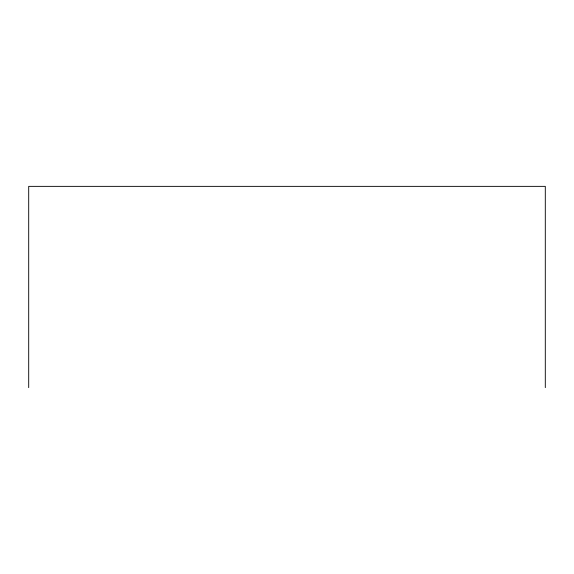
<?xml version="1.0" encoding="UTF-8"?>
<svg xmlns="http://www.w3.org/2000/svg" width="574" height="574" viewBox="0 0 574 574"><rect width="100%" height="100%" fill="white"/><g stroke="black" fill="none" stroke-linecap="round" stroke-linejoin="round"><path stroke-width="0.86" d="M545.3 387.637L545.3 186.363L28.7 186.363L28.7 387.637"/></g></svg>
